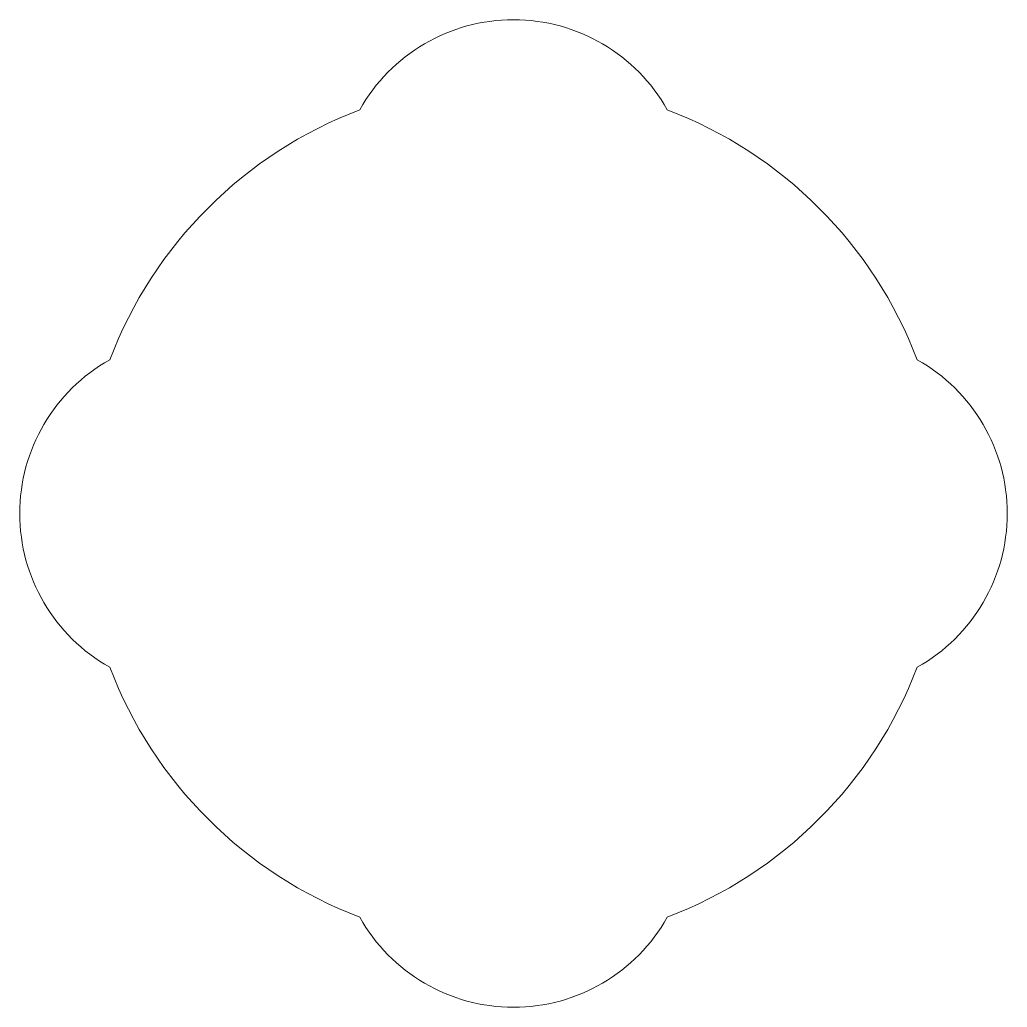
# Model space of a CAD drawing. Header units: millimetres. Extents: x -2.8 to 2.8, y -2.8 to 2.8.
import ezdxf

# ---------------------------------------------------------------- set-up
doc = ezdxf.new("R2010")
doc.units = ezdxf.units.MM
doc.layers.add('CuttingLines_0p003mm', color=5, linetype='CONTINUOUS', lineweight=0, true_color=0x0000ff)

msp = doc.modelspace()

# ---------------------------------------------------------------- linework, layer by layer
at = {"layer": 'CuttingLines_0p003mm'}
for centre, radius, start, end in [((0, 1.8), 1, 29.3132, 150.6868), ((0, 0), 2.45, 110.8487, 159.1513), ((0, 0), 2.45, 20.8487, 69.1513), ((-1.8, 0), 1, 119.3132, 240.6868), ((1.8, 0), 1, 299.3132, 60.6868), ((0, 0), 2.45, 200.8487, 249.1513), ((0, 0), 2.45, 290.8487, 339.1513), ((0, -1.8), 1, 209.3132, 330.6868)]:
    msp.add_arc(centre, radius, start, end, dxfattribs=at)

doc.saveas('drawing.dxf')
